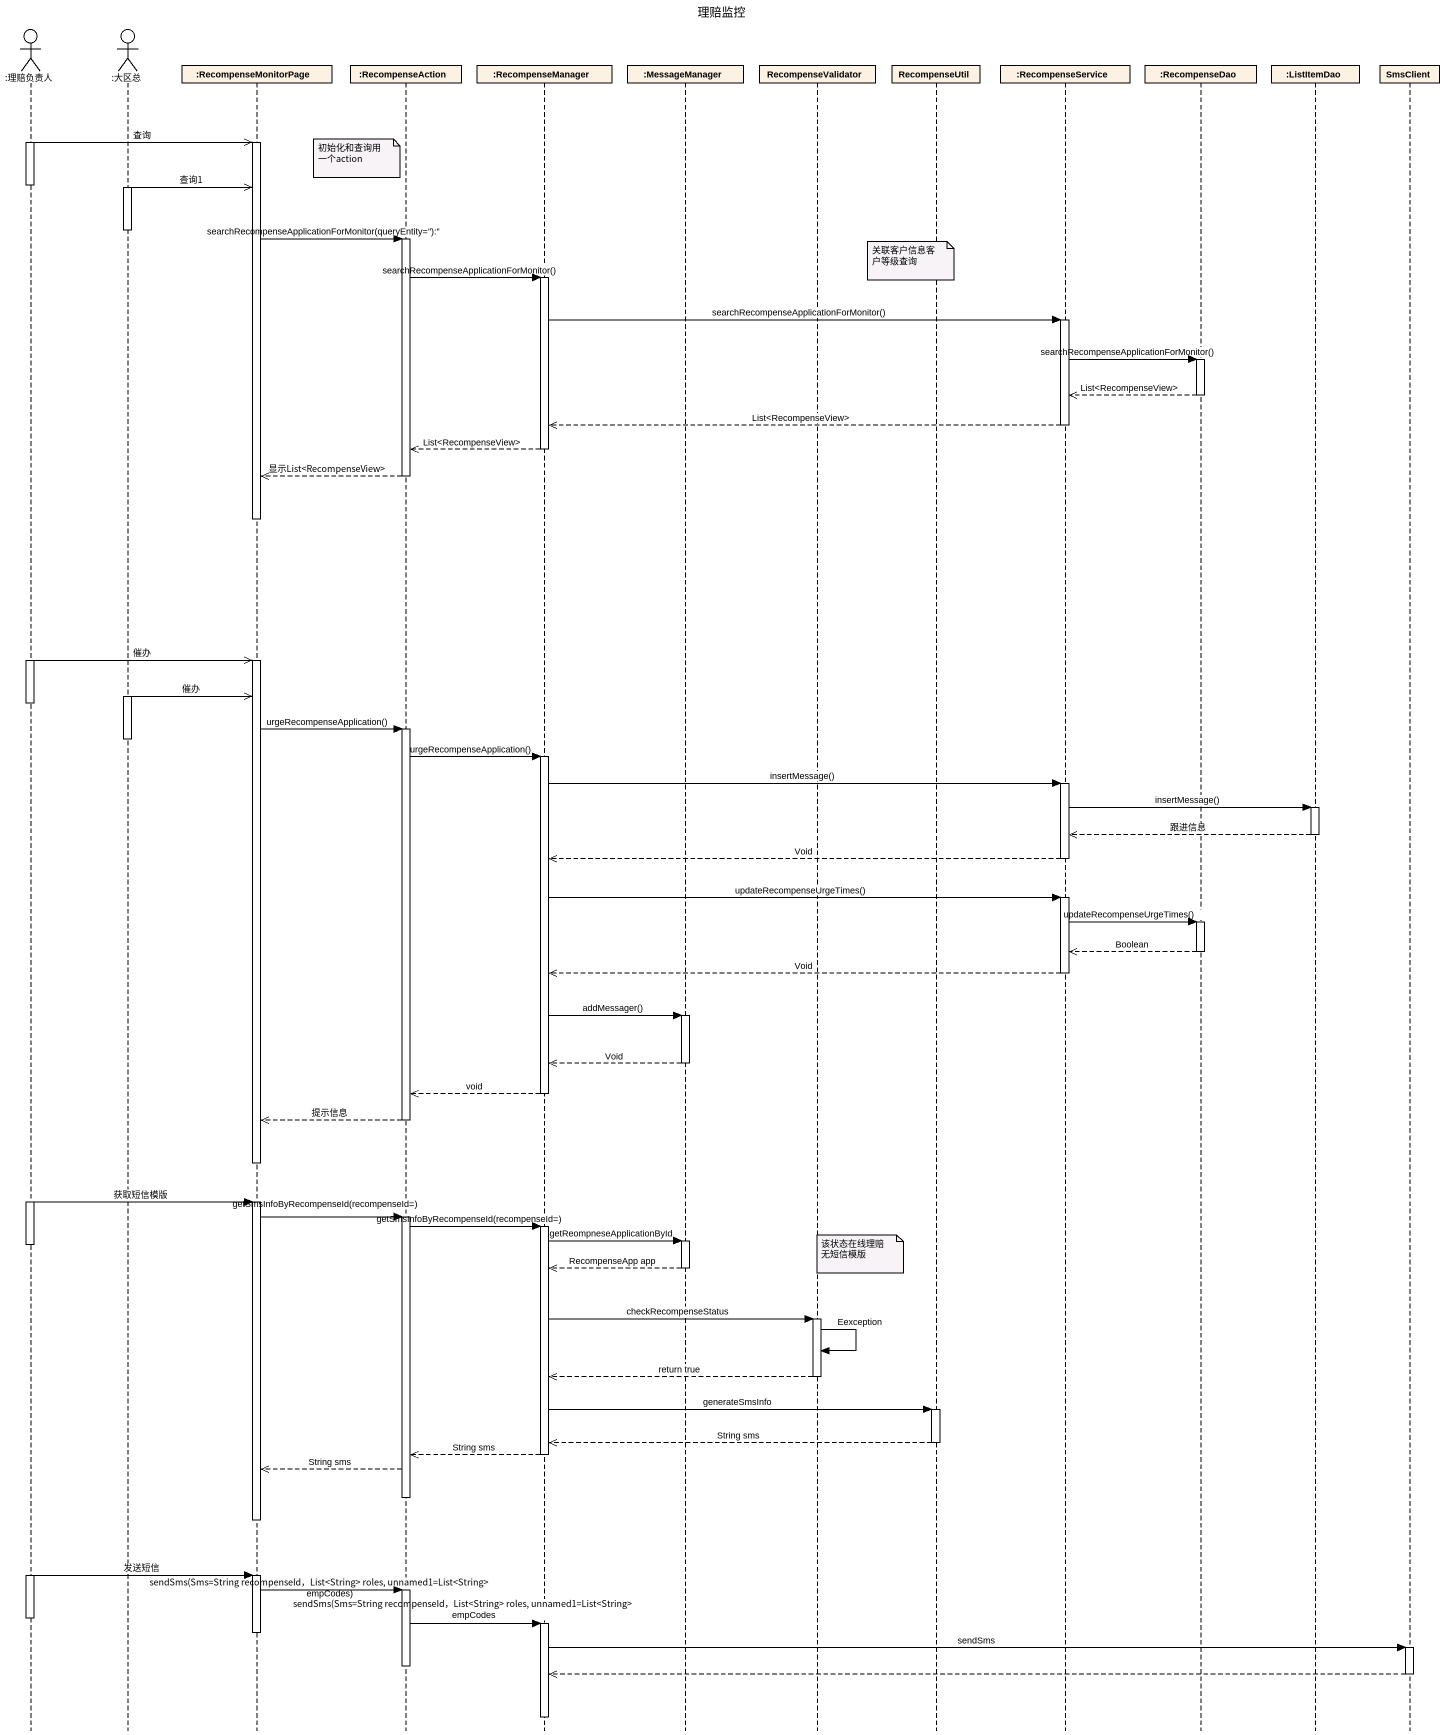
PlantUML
@startuml
title 理赔监控
hide footbox
actor ":理赔负责人" as 理赔负责人
actor ":大区总" as 大区总
participant ":RecompenseMonitorPage" as RecompenseMonitorPage
participant ":RecompenseAction" as RecompenseAction
participant ":RecompenseManager" as RecompenseManager
participant ":MessageManager" as MessageManager
participant RecompenseValidator
participant RecompenseUtil
participant ":RecompenseService" as RecompenseService
participant ":RecompenseDao" as RecompenseDao
participant ":ListItemDao" as ListItemDao
participant SmsClient

activate 理赔负责人
理赔负责人 ->> RecompenseMonitorPage : 查询
activate RecompenseMonitorPage
note left of RecompenseAction : 初始化和查询用一个action
deactivate 理赔负责人
activate 大区总
大区总 ->> RecompenseMonitorPage : 查询1
deactivate 大区总
RecompenseMonitorPage -> RecompenseAction : searchRecompenseApplicationForMonitor(queryEntity=''):''
activate RecompenseAction
note over RecompenseUtil : 关联客户信息客户等级查询
RecompenseAction -> RecompenseManager : searchRecompenseApplicationForMonitor()
activate RecompenseManager
RecompenseManager -> RecompenseService : searchRecompenseApplicationForMonitor()
activate RecompenseService
RecompenseService -> RecompenseDao : searchRecompenseApplicationForMonitor()
activate RecompenseDao
RecompenseDao -->> RecompenseService : List<RecompenseView>
deactivate RecompenseDao
RecompenseService -->> RecompenseManager : List<RecompenseView>
deactivate RecompenseService
RecompenseManager -->> RecompenseAction : List<RecompenseView>
deactivate RecompenseManager
RecompenseAction -->> RecompenseMonitorPage : 显示List<RecompenseView>
deactivate RecompenseAction
deactivate RecompenseMonitorPage
activate 理赔负责人
理赔负责人 ->> RecompenseMonitorPage : 催办
activate RecompenseMonitorPage
activate 大区总
大区总 ->> RecompenseMonitorPage : 催办
deactivate 理赔负责人
RecompenseMonitorPage -> RecompenseAction : urgeRecompenseApplication()
activate RecompenseAction
deactivate 大区总
RecompenseAction -> RecompenseManager : urgeRecompenseApplication()
activate RecompenseManager
RecompenseManager -> RecompenseService : insertMessage()
activate RecompenseService
RecompenseService -> ListItemDao : insertMessage()
activate ListItemDao
ListItemDao -->> RecompenseService : 跟进信息
deactivate ListItemDao
RecompenseService -->> RecompenseManager : Void
deactivate RecompenseService
RecompenseManager -> RecompenseService : updateRecompenseUrgeTimes()
activate RecompenseService
RecompenseService -> RecompenseDao : updateRecompenseUrgeTimes()
activate RecompenseDao
RecompenseDao -->> RecompenseService : Boolean
deactivate RecompenseDao
RecompenseService -->> RecompenseManager : Void
deactivate RecompenseService
RecompenseManager -> MessageManager : addMessager()
activate MessageManager
MessageManager -->> RecompenseManager : Void
deactivate MessageManager
RecompenseManager -->> RecompenseAction : void
deactivate RecompenseManager
RecompenseAction -->> RecompenseMonitorPage : 提示信息
deactivate RecompenseAction
deactivate RecompenseMonitorPage
activate 理赔负责人
理赔负责人 -> RecompenseMonitorPage : 获取短信模版
activate RecompenseMonitorPage
RecompenseMonitorPage -> RecompenseAction : getSmsInfoByRecompenseId(recompenseId=)
activate RecompenseAction
RecompenseAction -> RecompenseManager : getSmsInfoByRecompenseId(recompenseId=)
activate RecompenseManager
RecompenseManager -> MessageManager : getReompneseApplicationById
activate MessageManager
deactivate 理赔负责人
note over RecompenseValidator : 该状态在线理赔无短信模版
MessageManager -->> RecompenseManager : RecompenseApp app
deactivate MessageManager
RecompenseManager -> RecompenseValidator : checkRecompenseStatus
activate RecompenseValidator
RecompenseValidator -> RecompenseValidator : Eexception
RecompenseValidator -->> RecompenseManager : return true
deactivate RecompenseValidator
RecompenseManager -> RecompenseUtil : generateSmsInfo
activate RecompenseUtil
RecompenseUtil -->> RecompenseManager : String sms
deactivate RecompenseUtil
RecompenseManager -->> RecompenseAction : String sms
deactivate RecompenseManager
RecompenseAction -->> RecompenseMonitorPage : String sms
deactivate RecompenseAction
deactivate RecompenseMonitorPage
activate 理赔负责人
理赔负责人 -> RecompenseMonitorPage : 发送短信
activate RecompenseMonitorPage
RecompenseMonitorPage -> RecompenseAction : sendSms(Sms=String recompenseId，List<String> roles, unnamed1=List<String> empCodes)
activate RecompenseAction
deactivate 理赔负责人
RecompenseAction -> RecompenseManager : sendSms(Sms=String recompenseId，List<String> roles, unnamed1=List<String> empCodes
activate RecompenseManager
deactivate RecompenseMonitorPage
RecompenseManager -> SmsClient : sendSms
activate SmsClient
deactivate RecompenseAction
SmsClient -->> RecompenseManager
deactivate SmsClient
deactivate RecompenseManager
@enduml
